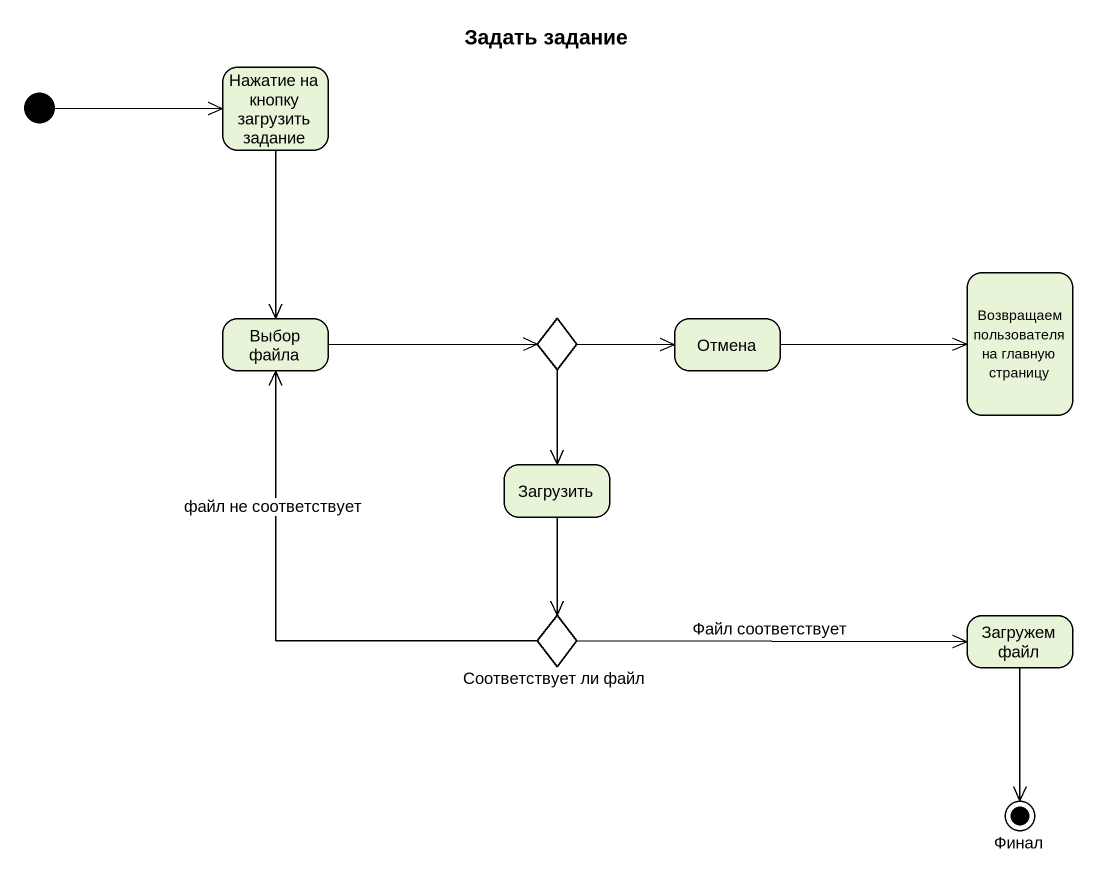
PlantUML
@startuml
title Задать задание
hide empty description
state "Нажатие на кнопку загрузить задание" as Нажатие_на_кнопку_загрузить
state "Возвращаем пользователя на главную страницу" as Возвращаем_пользователя_на
state "Выбор файла" as Выбор_файла
state choice1 <<choice>>
state Отмена
state Загрузить
state "Соответствует ли файл" as Соответствует_ли_файл <<choice>>
state "Загружем файл" as Загружем_файл
state Финал <<end>>
[*] -right-> Нажатие_на_кнопку_загрузить
Нажатие_на_кнопку_загрузить --> Выбор_файла
Выбор_файла -right-> choice1
choice1 -right-> Отмена
choice1 --> Загрузить
Отмена -right-> Возвращаем_пользователя_на
Загрузить --> Соответствует_ли_файл
Соответствует_ли_файл -up-> Выбор_файла : файл не соответствует
Соответствует_ли_файл -right-> Загружем_файл : Файл соответствует
Загружем_файл --> Финал
@enduml
